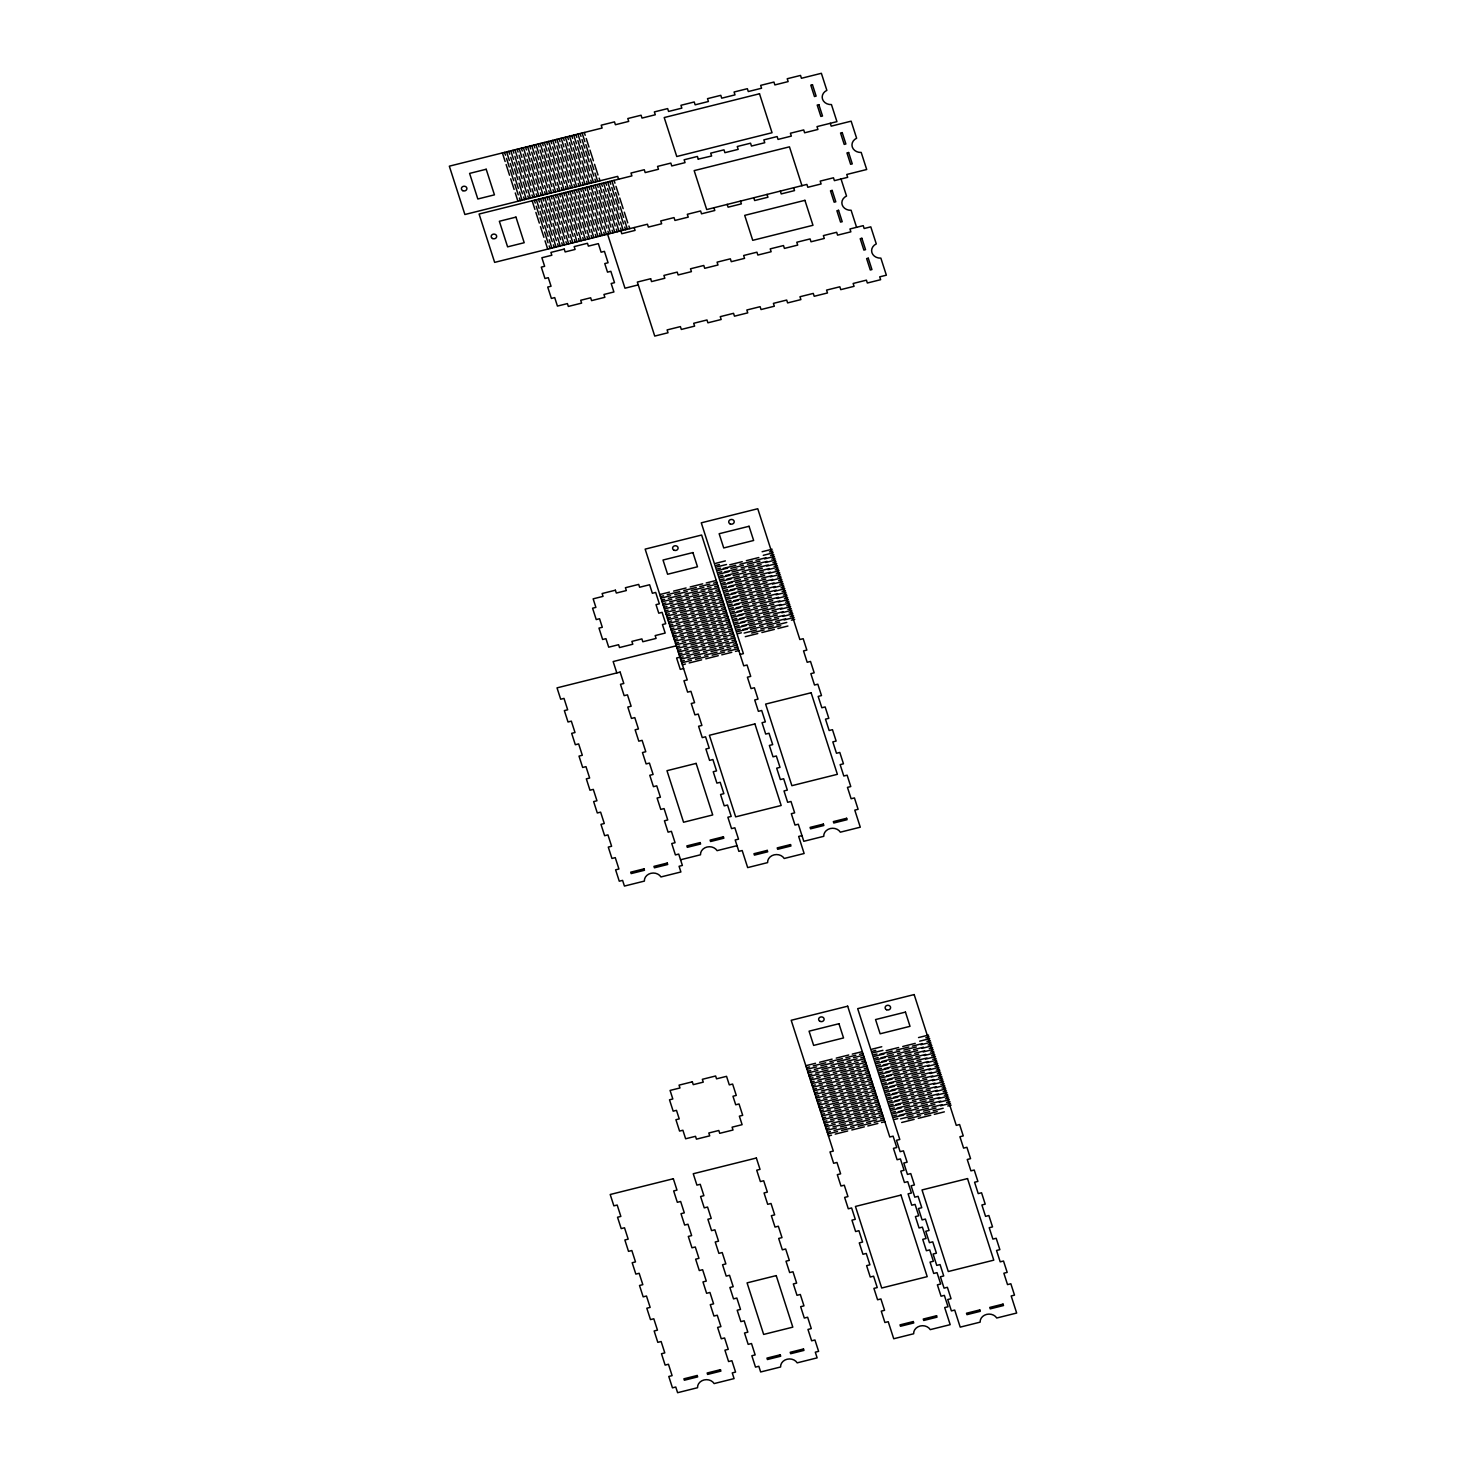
<?xml version="1.0" encoding="UTF-8"?>
<svg xmlns="http://www.w3.org/2000/svg" width="1466" height="1466" viewBox="0 0 1466 1466"><rect width="100%" height="100%" fill="white"/><g stroke="black" fill="none" stroke-linecap="round" stroke-linejoin="round"><path stroke-width="1.5" d="M698.274 159.134L711.615 156.001L710.698 153.16L723.984 149.825L724.9 152.684L738.186 149.367L737.27 146.508L750.555 143.192L751.472 146.05L764.757 142.733L763.841 139.875L777.127 136.558L778.043 139.417L791.328 136.1L790.412 133.241L803.716 129.924L804.614 132.783L817.918 129.466L817.002 126.607L836.939 121.641L831.442 104.581A8.833 7.587 -2.8 0 1 822.499 99.12A8.833 7.587 -2.8 0 1 826.861 90.361L821.363 73.3L801.426 78.284L800.528 75.426L787.224 78.743L788.14 81.601L774.854 84.918L773.938 82.059L760.652 85.376L761.569 88.235L748.283 91.552L747.367 88.693L734.081 92.01L734.997 94.869L721.712 98.185L720.796 95.327L707.51 98.662L708.426 101.502L695.141 104.819L694.224 101.979L680.939 105.295L681.855 108.136L668.569 111.453L667.653 108.594L654.367 111.911L655.284 114.769L641.998 118.086L641.082 115.228L627.796 118.544L628.712 121.403L615.408 124.72L614.492 121.88L601.207 125.196L602.123 128.037L449.329 166.171L464.887 214.512L617.681 176.378L618.597 179.219M713.887 207.659L714.803 210.499L701.518 213.816L700.601 210.957L687.316 214.293L688.232 217.133L674.946 220.45L674.03 217.591L660.726 220.926L661.661 223.767L648.357 227.083L647.459 224.225L494.647 262.377L479.089 214.036L631.901 175.902L630.985 173.043L644.27 169.726L645.187 172.585L658.472 169.268L657.556 166.409L670.842 163.093L671.758 165.951L685.043 162.634L684.127 159.776L697.413 156.459L698.329 159.318M638.26 284.899L624.974 288.216L607.584 234.194M715.665 563.329L725.358 560.91M762.118 551.729L772.142 549.237M716.306 565.326L719.403 564.557M769.43 551.931L772.747 551.106M716.819 566.921L726.513 564.502M763.273 555.321L773.297 552.829M729.738 564.795L742.217 561.68M746.341 560.653L758.82 557.538M770.585 555.522L773.901 554.698M717.46 568.918L720.557 568.148M723.324 568.423L735.804 565.308M739.927 564.282L752.406 561.166M755.943 560.287L765.967 557.776M717.974 570.512L727.667 568.093M764.427 558.913L774.451 556.42M730.893 568.387L743.372 565.271M747.495 564.245L759.974 561.13M771.739 559.114L775.056 558.289M718.633 572.51L721.712 571.74M724.479 572.015L736.958 568.9M741.081 567.873L753.561 564.758M757.097 563.879L767.121 561.368M719.128 574.104L728.84 571.685M765.582 562.504L775.606 560.012M732.047 571.978L744.526 568.863M748.65 567.837L761.129 564.722M719.788 576.101L722.866 575.332M772.894 562.706L776.21 561.881M725.633 575.607L738.113 572.491M742.236 571.465L754.715 568.35M758.252 567.47L768.276 564.96M720.301 577.696L729.995 575.277M766.736 566.096L776.76 563.604M733.202 575.57L745.681 572.455M749.804 571.428L762.283 568.313M659.773 594.555L669.467 592.136M673.609 591.091L686.088 587.976M690.211 586.95L702.69 583.835M706.227 582.955L716.251 580.444M774.048 566.297L777.365 565.473M720.942 579.693L724.021 578.923M726.788 579.198L739.267 576.083M743.39 575.057L755.87 571.942M759.406 571.062L769.43 568.551M660.415 596.552L663.512 595.782M667.195 594.72L679.674 591.604M683.797 590.578L696.277 587.463M699.813 586.583L709.837 584.073M713.521 583.156L716.856 582.332M721.455 581.287L731.149 578.868M767.891 569.688L777.915 567.195M734.356 579.162L746.835 576.046M750.977 575.02L763.456 571.905M660.928 598.146L670.622 595.727M674.763 594.683L687.242 591.568M691.366 590.541L703.845 587.426M707.382 586.547L717.405 584.036M775.202 569.889L778.519 569.065M722.097 583.285L725.175 582.515M727.942 582.79L740.422 579.675M744.563 578.649L757.042 575.533M760.561 574.654L770.585 572.143M661.569 600.144L664.666 599.374M668.349 598.311L680.829 595.196M684.952 594.17L697.431 591.055M700.968 590.175L710.992 587.664M714.693 586.748L718.01 585.924M722.61 584.879L732.304 582.46M769.045 573.279L779.069 570.787M735.511 582.753L747.99 579.638M752.131 578.612L764.611 575.497M662.082 601.738L671.776 599.319M675.918 598.275L688.397 595.159M692.52 594.133L704.999 591.018M708.536 590.138L718.56 587.628M723.251 586.876L726.33 586.107M776.357 573.481L779.674 572.656M729.097 586.382L741.576 583.266M745.718 582.24L758.197 579.125M761.715 578.245L771.739 575.735M669.504 601.903L681.983 598.788M686.106 597.761L698.586 594.646M702.122 593.767L712.146 591.256M715.848 590.34L719.165 589.515M662.724 603.735L665.821 602.966M723.764 588.471L733.458 586.052M770.218 576.871L780.242 574.379M736.665 586.345L749.144 583.23M753.286 582.204L765.765 579.088M663.237 605.33L672.949 602.911M677.072 601.866L689.551 598.751M693.675 597.725L706.154 594.61M709.691 593.73L719.714 591.219M777.511 577.073L780.828 576.248M724.406 590.468L727.484 589.699M730.251 589.973L742.731 586.858M746.872 585.832L759.351 582.717M762.888 581.837L772.912 579.327M663.896 607.327L666.975 606.558M670.658 605.495L683.138 602.379M687.261 601.353L699.74 598.238M703.277 597.358L713.301 594.848M717.002 593.932L720.319 593.107M724.919 592.062L734.613 589.644M771.373 580.463L781.396 577.971M737.819 589.937L750.299 586.821M754.44 585.795L766.92 582.68M664.41 608.921L674.103 606.503M678.227 605.458L690.706 602.343M694.829 601.317L707.308 598.201M710.845 597.322L720.869 594.811M778.666 580.664L782.001 579.84M725.56 594.06L728.639 593.29M731.406 593.565L743.885 590.45M748.026 589.424L760.506 586.308M764.043 585.429L774.066 582.918M665.051 610.919L668.13 610.149M671.813 609.086L684.292 605.971M688.415 604.945L700.895 601.83M704.431 600.95L714.455 598.44M718.157 597.523L721.474 596.699M726.073 595.654L735.767 593.235M772.527 584.054L782.551 581.562M738.992 593.528L751.472 590.413M755.595 589.387L768.074 586.272M665.564 612.513L675.258 610.094M679.381 609.05L691.86 605.934M695.984 604.908L708.463 601.793M712 600.913L722.023 598.403M726.715 597.652L729.811 596.882M779.82 584.256L783.156 583.431M732.579 597.157L745.058 594.042M749.181 593.015L761.66 589.9M765.197 589.02L775.221 586.51M672.967 612.678L685.447 609.563M689.57 608.537L702.049 605.421M705.586 604.542L715.61 602.031M719.311 601.115L722.628 600.29M666.205 614.511L669.284 613.741M727.228 599.246L736.922 596.827M773.682 587.646L783.705 585.154M740.147 597.12L752.626 594.005M756.749 592.979L769.229 589.863M666.718 616.105L676.412 613.686M680.536 612.641L693.015 609.526M697.156 608.5L709.636 605.385M713.154 604.505L723.178 601.995M780.975 587.848L784.31 587.023M727.869 601.243L730.966 600.474M733.733 600.748L746.212 597.633M750.335 596.607L762.815 593.492M766.351 592.612L776.375 590.102M667.36 618.102L670.438 617.333M674.122 616.27L686.601 613.155M690.743 612.128L703.222 609.013M706.74 608.133L716.764 605.623M720.466 604.707L723.783 603.882M728.382 602.838L738.076 600.419M774.836 591.238L784.86 588.746M741.301 600.712L753.781 597.597M757.904 596.57L770.383 593.455M667.873 619.697L677.567 617.278M681.69 616.233L694.169 613.118M698.311 612.092L710.79 608.976M714.308 608.097L724.351 605.586M782.148 591.439L785.464 590.615M729.023 604.835L732.12 604.065M734.887 604.34L747.367 601.225M751.49 600.199L763.969 597.083M767.506 596.204L777.53 593.693M668.514 621.694L671.593 620.924M675.276 619.861L687.756 616.746M691.897 615.72L704.376 612.605M707.895 611.725L717.937 609.215M721.62 608.298L724.937 607.474M729.537 606.429L739.231 604.01M775.99 594.83L786.014 592.337M742.456 604.304L754.935 601.188M759.058 600.162L771.537 597.047M669.027 623.288L678.721 620.869M682.844 619.825L695.324 616.71M699.465 615.683L711.945 612.568M715.481 611.688L725.505 609.178M730.178 608.427L733.275 607.657M783.302 595.031L786.619 594.206M736.042 607.932L748.521 604.817M752.644 603.79L765.124 600.675M768.66 599.796L778.684 597.285M676.431 623.453L688.91 620.338M693.052 619.312L705.531 616.196M709.068 615.317L719.091 612.806M722.775 611.89L726.11 611.065M669.669 625.286L672.747 624.516M730.691 610.021L740.403 607.602M777.145 598.421L787.169 595.929M743.61 607.895L756.09 604.78M760.213 603.754L772.692 600.639M670.182 626.88L679.876 624.461M683.999 623.417L696.478 620.301M700.62 619.275L713.099 616.16M716.636 615.28L726.66 612.77M784.457 598.623L787.773 597.798M731.351 612.018L734.429 611.249M737.196 611.524L749.676 608.408M753.799 607.382L766.278 604.267M769.815 603.387L779.839 600.877M670.823 628.877L673.92 628.108M677.585 627.045L690.065 623.93M694.206 622.903L706.685 619.788M710.222 618.909L720.246 616.398M723.929 615.482L727.264 614.657M731.864 613.613L741.558 611.194M778.299 602.013L788.323 599.521M744.765 611.487L757.244 608.372M761.367 607.345L773.846 604.23M671.336 630.472L681.03 628.053M685.172 627.008L697.651 623.893M701.774 622.867L714.254 619.751M717.79 618.872L727.814 616.361M785.611 602.214L788.928 601.39M732.505 615.61L735.584 614.84M738.351 615.115L750.83 612M754.953 610.974L767.433 607.859M770.969 606.979L780.993 604.468M671.978 632.469L675.075 631.699M678.758 630.637L691.237 627.521M695.36 626.495L707.84 623.38M711.376 622.5L721.4 619.99M725.084 619.073L728.419 618.249M733.018 617.204L742.712 614.785M779.454 605.605L789.478 603.112M745.919 615.079L758.398 611.963M762.522 610.937L775.001 607.822M672.491 634.063L682.185 631.644M686.326 630.6L698.806 627.485M702.929 626.458L715.408 623.343M718.945 622.464L728.969 619.953M733.66 619.202L736.738 618.432M786.766 605.806L790.082 604.982M739.505 618.707L751.985 615.592M756.108 614.566L768.587 611.45M772.124 610.571L782.148 608.06M679.912 634.228L692.392 631.113M696.515 630.087L708.994 626.972M712.531 626.092L722.555 623.581M726.256 622.665L729.573 621.841M673.132 636.061L676.229 635.291M734.173 620.796L743.867 618.377M780.608 609.196L790.632 606.704M747.074 618.67L759.553 615.555M763.694 614.529L776.174 611.414M673.645 637.655L683.339 635.236M687.481 634.192L699.96 631.076M704.083 630.05L716.562 626.935M720.099 626.055L730.123 623.545M734.814 622.793L737.893 622.024M787.92 609.398L791.237 608.573M740.66 622.299L753.139 619.183M757.281 618.157L769.76 615.042M773.278 614.162L783.302 611.652M674.287 639.652L677.384 638.883M681.067 637.82L693.546 634.705M697.669 633.678L710.149 630.563M713.685 629.684L723.709 627.173M727.411 626.257L730.728 625.432M735.327 624.388L745.021 621.969M781.763 612.788L791.805 610.296M748.228 622.262L760.707 619.147M764.849 618.121L777.328 615.005M674.8 641.247L684.494 638.828M688.635 637.783L701.115 634.668M705.238 633.642L717.717 630.527M721.254 629.647L731.277 627.136M789.075 612.99L792.391 612.165M735.969 626.385L739.047 625.615M741.814 625.89L754.294 622.775M758.435 621.749L770.914 618.634M774.433 617.754L784.475 615.244M675.46 643.244L678.538 642.475M682.221 641.412L694.701 638.296M698.824 637.27L711.303 634.155M714.84 633.275L724.864 630.765M728.565 629.849L731.882 629.024M736.482 627.979L746.176 625.561M782.936 616.38L792.959 613.888M749.383 625.854L761.862 622.738M766.003 621.712L778.483 618.597M675.973 644.838L685.667 642.42M689.79 641.375L702.269 638.26M706.392 637.234L718.871 634.118M722.408 633.239L732.432 630.728M737.123 629.977L740.202 629.207M790.229 616.581L793.546 615.757M676.284 645.81L613.155 661.551L616.82 672.931M742.969 629.482L755.448 626.367M759.59 625.341L772.069 622.225M775.606 621.346L785.629 618.835M683.376 645.003L695.855 641.888M699.978 640.862L712.458 637.747M715.994 636.867L726.018 634.357M729.72 633.44L733.037 632.616M676.614 646.836L679.693 646.066M737.636 631.571L747.33 629.152M784.09 619.971L794.114 617.479M750.537 629.445L763.016 626.33M767.158 625.304L779.637 622.189M677.127 648.43L686.821 646.011M690.944 644.967L703.423 641.851M707.547 640.825L720.026 637.71M723.563 636.83L733.586 634.32M738.278 633.569L741.356 632.799M791.383 620.173L794.719 619.348M744.123 633.074L756.603 629.959M760.744 628.932L773.223 625.817M776.76 624.937L786.784 622.427M677.768 650.428L680.847 649.658M684.53 648.595L697.01 645.48M701.133 644.454L713.612 641.338M717.149 640.459L727.173 637.948M730.874 637.032L734.191 636.207M751.71 633.037L764.189 629.922M768.312 628.896L780.792 625.78M678.282 652.022L687.975 649.603M692.099 648.558L704.578 645.443M708.719 644.417L721.199 641.302M724.717 640.422L734.741 637.912M745.296 636.665L757.775 633.55M761.899 632.524L774.378 629.409M777.915 628.529L787.938 626.019M678.923 654.019L682.002 653.25M685.685 652.187L698.164 649.072M702.306 648.045L714.785 644.93M718.303 644.05L728.327 641.54M732.029 640.624L735.346 639.799M679.436 655.614L689.13 653.195M693.253 652.15L705.732 649.035M709.874 648.009L722.353 644.893M725.872 644.014L735.895 641.503M679.931 657.171L676.614 658.014L680.279 669.376L683.596 668.551M686.839 655.778L699.319 652.663M703.46 651.637L715.939 648.522M719.458 647.642L729.482 645.132M733.183 644.215L736.5 643.391M680.077 657.611L683.156 656.841M680.591 659.205L690.284 656.786M694.408 655.742L706.887 652.627M711.028 651.6L723.508 648.485M727.044 647.606L737.068 645.095M681.232 661.203L684.31 660.433M687.994 659.37L700.473 656.255M704.615 655.229L717.094 652.113M720.631 651.234L730.654 648.723M734.338 647.807L737.655 646.982M681.745 662.797L691.439 660.378M695.562 659.334L708.041 656.218M712.183 655.192L724.662 652.077M728.199 651.197L738.223 648.687M682.386 664.794L685.465 664.025M689.148 662.962L701.628 659.847M705.769 658.82L718.248 655.705M721.785 654.826L731.809 652.315M735.492 651.399L738.827 650.574M740.073 654.459L743.39 653.634L701.279 522.831L757.757 508.739L799.868 639.524L803.185 638.7L806.85 650.079L803.533 650.904L807.18 662.284L810.515 661.441L814.18 672.821L810.845 673.645L814.51 685.025L817.826 684.201L821.491 695.562L818.175 696.405L821.84 707.766L825.156 706.942L828.821 718.322L825.486 719.146L829.151 730.508L832.468 729.683L836.133 741.063L832.816 741.888L836.481 753.267L839.798 752.443L843.463 763.804L840.146 764.629L843.793 776.009L847.128 775.184L850.775 786.546L847.458 787.389L851.123 798.75L854.44 797.925L858.105 809.305L854.788 810.13L860.285 827.19L840.348 832.175A8.833 7.587 -2.8 0 0 830.214 828.565A8.833 7.587 -2.8 0 0 823.745 836.316L803.808 841.301L798.31 824.222L794.993 825.065L791.328 813.685L794.645 812.86L790.999 801.481L787.663 802.305L783.998 790.944L787.334 790.101L783.669 778.739L780.352 779.564L776.687 768.184L780.004 767.359L776.339 755.98L773.022 756.822L769.357 745.443L772.692 744.618L769.027 733.238L765.692 734.063L762.045 722.701L765.362 721.877L761.697 710.497L758.38 711.322L754.715 699.96L758.032 699.117L754.385 687.756L751.05 688.58L747.403 677.2L750.72 676.376L747.055 664.996L743.738 665.839L701.628 535.035L645.15 549.127L687.261 679.931L683.944 680.755L687.609 692.135L690.926 691.311L694.591 702.672L691.256 703.497L694.921 714.877L698.237 714.052L701.902 725.432L698.586 726.256L702.251 737.618L705.567 736.793L709.232 748.173L705.897 748.998L709.562 760.378L712.897 759.535L716.544 770.914L713.227 771.739L716.892 783.119L720.209 782.294L723.874 793.656L720.557 794.499L724.222 805.86L727.539 805.036L731.204 816.415L727.869 817.24L731.534 828.62L734.851 827.777L738.516 839.157L735.199 839.981L738.864 851.361L742.181 850.537L747.678 867.597L767.598 862.613A8.833 7.587 -2.8 0 1 774.085 854.861A8.833 7.587 -2.8 0 1 784.218 858.471L804.138 853.505L798.658 836.426L801.975 835.602M680.554 859.772L700.491 854.788A8.833 7.587 -2.8 0 1 706.96 847.036A8.833 7.587 -2.8 0 1 717.094 850.646L737.031 845.68M805.824 1065.709L815.517 1063.29M819.641 1062.245L832.12 1059.13M836.261 1058.104L848.741 1054.989M852.277 1054.109L862.301 1051.617M872.068 1049.161L881.762 1046.742M918.522 1037.58L928.546 1035.069M813.227 1065.874L825.706 1062.758M829.848 1061.732L842.327 1058.617M845.864 1057.737L855.887 1055.227M859.571 1054.311L862.906 1053.486M925.816 1037.781L929.151 1036.938M806.465 1067.706L809.544 1066.936M872.71 1051.159L875.788 1050.389M806.978 1069.3L816.672 1066.882M820.813 1065.837L833.293 1062.722M837.416 1061.696L849.895 1058.58M853.432 1057.701L863.456 1055.19M873.223 1052.753L882.917 1050.334M919.677 1041.172L929.701 1038.661M886.142 1050.627L898.621 1047.512M902.744 1046.486L915.224 1043.371M807.619 1071.298L810.716 1070.528M814.4 1069.465L826.879 1066.35M831.002 1065.324L843.481 1062.209M847.018 1061.329L857.042 1058.818M860.725 1057.902L864.06 1057.078M873.864 1054.75L876.961 1053.981M926.97 1041.373L930.305 1040.53M879.728 1054.256L892.208 1051.14M896.331 1050.114L908.81 1046.999M912.347 1046.119L922.371 1043.609M808.133 1072.892L817.826 1070.473M821.968 1069.429L834.447 1066.313M838.57 1065.287L851.05 1062.172M854.586 1061.292L864.61 1058.782M874.377 1056.345L884.071 1053.926M920.831 1044.763L930.855 1042.253M887.297 1054.219L899.776 1051.104M903.899 1050.077L916.378 1046.962M808.774 1074.89L811.871 1074.12M815.554 1073.057L828.033 1069.942M832.157 1068.916L844.636 1065.8M848.173 1064.921L858.196 1062.41M861.898 1061.494L865.215 1060.669M875.019 1058.342L878.116 1057.572M928.125 1044.965L931.46 1044.122M880.883 1057.847L893.362 1054.732M897.485 1053.706L909.965 1050.591M913.501 1049.711L923.525 1047.2M809.287 1076.484L818.981 1074.065M823.122 1073.02L835.602 1069.905M839.725 1068.879L852.204 1065.764M855.741 1064.884L865.765 1062.374M875.532 1059.936L885.226 1057.517M921.986 1048.355L932.01 1045.844M888.451 1057.811L900.93 1054.695M905.053 1053.669L917.533 1050.554M816.709 1076.649L829.188 1073.533M833.311 1072.507L845.79 1069.392M849.327 1068.512L859.351 1066.002M863.053 1065.086L866.369 1064.261M929.297 1048.557L932.614 1047.714M809.928 1078.481L813.025 1077.712M876.173 1061.934L879.27 1061.164M882.037 1061.439L894.517 1058.324M898.64 1057.298L911.119 1054.182M914.656 1053.303L924.68 1050.792M810.441 1080.075L820.135 1077.657M824.277 1076.612L836.756 1073.497M840.879 1072.471L853.359 1069.355M856.895 1068.476L866.919 1065.965M876.686 1063.528L886.38 1061.109M923.14 1051.947L933.164 1049.436M889.605 1061.402L902.085 1058.287M906.208 1057.261L918.687 1054.146M811.101 1082.073L814.18 1081.303M817.863 1080.24L830.342 1077.125M834.466 1076.099L846.945 1072.984M850.482 1072.104L860.505 1069.594M864.207 1068.677L867.524 1067.853M877.328 1065.525L880.425 1064.756M930.452 1052.148L933.769 1051.305M883.192 1065.031L895.671 1061.915M899.794 1060.889L912.273 1057.774M915.81 1056.894L925.834 1054.384M811.596 1083.667L821.308 1081.248M825.431 1080.204L837.911 1077.089M842.034 1076.062L854.513 1072.947M858.05 1072.067L868.074 1069.557M877.841 1067.12L887.535 1064.701M924.295 1055.538L934.318 1053.028M890.76 1064.994L903.239 1061.879M907.362 1060.853L919.842 1057.737M812.256 1085.665L815.334 1084.895M819.018 1083.832L831.497 1080.717M835.62 1079.691L848.099 1076.575M851.636 1075.696L861.66 1073.185M865.361 1072.269L868.678 1071.444M878.5 1069.117L881.579 1068.348M931.606 1055.74L934.923 1054.897M884.346 1068.622L896.825 1065.507M900.949 1064.481L913.428 1061.366M916.965 1060.486L926.988 1057.976M812.769 1087.259L822.463 1084.84M826.586 1083.795L839.065 1080.68M843.188 1079.654L855.668 1076.539M859.204 1075.659L869.228 1073.149M879.014 1070.711L888.708 1068.293M925.449 1059.13L935.473 1056.62M891.914 1068.586L904.394 1065.47M908.517 1064.444L920.996 1061.329M820.172 1087.424L832.651 1084.309M836.774 1083.282L849.254 1080.167M852.791 1079.288L862.814 1076.777M866.516 1075.861L869.833 1075.036M932.761 1059.332L936.078 1058.489M813.41 1089.256L816.489 1088.487M879.655 1072.709L882.734 1071.939M885.501 1072.214L897.98 1069.099M902.103 1068.073L914.582 1064.957M918.119 1064.078L928.143 1061.567M813.923 1090.851L823.617 1088.432M827.74 1087.387L840.22 1084.272M844.343 1083.246L856.822 1080.13M860.359 1079.251L870.383 1076.74M880.168 1074.303L889.862 1071.884M926.604 1062.722L936.627 1060.211M893.069 1072.177L905.548 1069.062M909.671 1068.036L922.151 1064.921M814.565 1092.848L817.643 1092.078M821.327 1091.016L833.806 1087.9M837.929 1086.874L850.408 1083.759M853.945 1082.879L863.969 1080.369M867.67 1079.452L870.987 1078.628M880.809 1076.301L883.888 1075.531M933.915 1062.923L937.232 1062.08M886.655 1075.806L899.134 1072.691M903.258 1071.664L915.737 1068.549M919.274 1067.669L929.297 1065.159M815.078 1094.442L824.772 1092.023M828.895 1090.979L841.374 1087.864M845.515 1086.837L857.995 1083.722M861.513 1082.843L871.537 1080.332M881.323 1077.895L891.016 1075.476M927.758 1066.313L937.782 1063.803M894.223 1075.769L906.703 1072.654M910.844 1071.628L923.323 1068.512M815.719 1096.44L818.798 1095.67M822.481 1094.607L834.96 1091.492M839.102 1090.466L851.581 1087.351M855.099 1086.471L865.123 1083.96M868.825 1083.044L872.142 1082.22M881.964 1079.892L885.043 1079.123M935.07 1066.515L938.387 1065.672M887.81 1079.397L900.289 1076.282M904.43 1075.256L916.91 1072.141M920.428 1071.261L930.452 1068.751M816.232 1098.034L825.926 1095.615M830.049 1094.571L842.529 1091.455M846.67 1090.429L859.149 1087.314M862.686 1086.434L872.71 1083.924M882.477 1081.487L892.171 1079.068M928.913 1069.905L938.936 1067.395M895.378 1079.361L907.857 1076.246M911.999 1075.219L924.478 1072.104M823.635 1098.199L836.115 1095.084M840.256 1094.057L852.736 1090.942M856.272 1090.063L866.296 1087.552M869.979 1086.636L873.296 1085.811M936.224 1070.107L939.541 1069.264M816.874 1100.031L819.952 1099.262M883.118 1083.484L886.197 1082.714M888.964 1082.989L901.443 1079.874M905.585 1078.848L918.064 1075.732M921.583 1074.853L931.625 1072.342M817.387 1101.626L827.081 1099.207M831.204 1098.162L843.683 1095.047M847.824 1094.021L860.304 1090.906M863.841 1090.026L873.864 1087.515M883.631 1085.078L893.325 1082.659M930.085 1073.497L940.109 1070.986M896.532 1082.953L909.012 1079.837M913.153 1078.811L925.632 1075.696M824.79 1101.791L837.269 1098.675M841.411 1097.649L853.89 1094.534M857.427 1093.654L867.451 1091.144M871.134 1090.228L874.469 1089.403M937.379 1073.698L940.696 1072.855M818.028 1103.623L821.107 1102.853M884.273 1087.076L887.351 1086.306M890.119 1086.581L902.598 1083.466M906.739 1082.439L919.219 1079.324M922.755 1078.445L932.779 1075.934M818.541 1105.217L828.235 1102.798M832.376 1101.754L844.856 1098.639M848.979 1097.613L861.458 1094.497M864.995 1093.618L875.019 1091.107M884.786 1088.67L894.48 1086.251M931.24 1077.089L941.264 1074.578M897.687 1086.544L910.166 1083.429M914.308 1082.403L926.787 1079.288M819.182 1107.215L822.279 1106.445M825.944 1105.382L838.424 1102.267M842.565 1101.241L855.045 1098.126M858.581 1097.246L868.605 1094.736M872.288 1093.819L875.623 1092.995M885.427 1090.667L888.506 1089.898M938.533 1077.29L941.868 1076.447M891.273 1090.173L903.752 1087.057M907.894 1086.031L920.373 1082.916M923.91 1082.036L933.934 1079.526M819.696 1108.809L829.389 1106.39M833.531 1105.346L846.01 1102.23M850.133 1101.204L862.613 1098.089M866.149 1097.209L876.173 1094.699M885.94 1092.262L895.634 1089.843M932.394 1080.68L942.418 1078.17M898.86 1090.136L911.339 1087.021M915.462 1085.994L927.941 1082.879M827.117 1108.974L839.597 1105.859M843.72 1104.833L856.199 1101.717M859.736 1100.838L869.759 1098.327M873.443 1097.411L876.778 1096.586M939.688 1080.882L943.023 1080.039M820.337 1110.807L823.434 1110.037M886.582 1094.259L889.679 1093.489M892.446 1093.764L904.925 1090.649M909.048 1089.623L921.528 1086.508M925.064 1085.628L935.088 1083.117M820.85 1112.401L830.544 1109.982M834.685 1108.937L847.165 1105.822M851.288 1104.796L863.767 1101.681M867.304 1100.801L877.328 1098.291M887.095 1095.853L896.789 1093.434M933.549 1084.272L943.573 1081.761M900.014 1093.728L912.493 1090.612M916.616 1089.586L929.096 1086.471M828.272 1112.566L840.751 1109.45M844.874 1108.424L857.353 1105.309M860.89 1104.429L870.914 1101.919M874.616 1101.003L877.932 1100.178M940.842 1084.473L944.177 1083.631M821.491 1114.398L824.588 1113.629M887.736 1097.851L890.833 1097.081M893.6 1097.356L906.08 1094.241M910.203 1093.215L922.682 1090.099M926.219 1089.22L936.243 1086.709M822.005 1115.993L831.698 1113.574M835.84 1112.529L848.319 1109.414M852.442 1108.388L864.922 1105.272M868.458 1104.393L878.482 1101.882M888.249 1099.445L897.943 1097.026M934.703 1087.864L944.727 1085.353M901.169 1097.319L913.648 1094.204M917.771 1093.178L930.25 1090.063M822.646 1117.99L825.743 1117.22M829.426 1116.157L841.905 1113.042M846.029 1112.016L858.508 1108.901M862.045 1108.021L872.068 1105.511M875.77 1104.594L879.087 1103.77M888.891 1101.442L891.988 1100.673M942.015 1088.065L945.332 1087.222M894.755 1100.948L907.234 1097.832M911.357 1096.806L923.837 1093.691M927.373 1092.811L937.397 1090.301M823.159 1119.584L832.871 1117.165M836.994 1116.121L849.474 1113.006M853.597 1111.979L866.076 1108.864M869.613 1107.984L879.637 1105.474M889.404 1103.037L899.098 1100.618M935.858 1091.455L945.882 1088.945M902.323 1100.911L914.802 1097.796M918.925 1096.77L931.405 1093.654M830.581 1119.749L843.06 1116.634M847.183 1115.608L859.662 1112.492M863.199 1111.613L873.223 1109.102M876.925 1108.186L880.241 1107.361M943.169 1091.657L946.486 1090.814M823.819 1121.582L826.897 1120.812M890.045 1105.034L893.142 1104.264M895.909 1104.539L908.389 1101.424M912.512 1100.398L924.991 1097.283M928.528 1096.403L938.552 1093.893M824.332 1123.176L834.026 1120.757M838.149 1119.712L850.628 1116.597M854.751 1115.571L867.231 1112.456M870.767 1111.576L880.791 1109.066M890.558 1106.628L900.271 1104.21M937.012 1095.047L947.036 1092.537M903.477 1104.503L915.957 1101.387M920.08 1100.361L932.559 1097.246M831.735 1123.341L844.214 1120.226M848.338 1119.199L860.817 1116.084M864.354 1115.205L874.377 1112.694M878.079 1111.778L881.396 1110.953M944.324 1095.249L947.641 1094.406M824.973 1125.173L828.052 1124.404M891.218 1108.626L894.297 1107.856M897.064 1108.131L909.543 1105.016M913.666 1103.99L926.145 1100.874M929.682 1099.995L939.706 1097.484M825.486 1126.768L835.18 1124.349M839.303 1123.304L851.783 1120.189M855.906 1119.163L868.385 1116.047M871.922 1115.168L881.946 1112.657M891.731 1110.22L901.425 1107.801M938.167 1098.639L948.19 1096.128M904.632 1108.094L917.111 1104.979M921.234 1103.953L933.714 1100.838M826.128 1128.765L829.206 1127.995M832.89 1126.933L845.369 1123.817M849.492 1122.791L861.971 1119.676M865.508 1118.796L875.532 1116.286M879.234 1115.369L882.55 1114.545M892.373 1112.218L895.451 1111.448M945.478 1098.84L948.795 1097.997M898.218 1111.723L910.698 1108.608M914.821 1107.581L927.3 1104.466M930.837 1103.586L940.86 1101.076M826.641 1130.359L836.335 1127.94M840.458 1126.896L852.937 1123.781M857.079 1122.754L869.558 1119.639M873.076 1118.76L883.1 1116.249M892.886 1113.812L902.58 1111.393M939.321 1102.23L949.345 1099.72M905.786 1111.686L918.266 1108.571M922.407 1107.545L934.887 1104.429M834.044 1130.524L846.523 1127.409M850.665 1126.383L863.144 1123.268M866.663 1122.388L876.686 1119.877M880.388 1118.961L883.705 1118.137M946.633 1102.432L949.95 1101.589M827.282 1132.357L830.361 1131.587M893.527 1115.809L896.606 1115.04M899.373 1115.314L911.852 1112.199M915.993 1111.173L928.473 1108.058M931.991 1107.178L942.015 1104.668M827.795 1133.951L837.489 1131.532M841.612 1130.488L854.092 1127.372M858.233 1126.346L870.712 1123.231M874.231 1122.351L884.273 1119.841M894.04 1117.404L903.734 1114.985M940.476 1105.822L950.499 1103.312M906.941 1115.278L919.42 1112.163M923.562 1111.136L936.041 1108.021M835.199 1134.116L847.678 1131.001M851.819 1129.974L864.299 1126.859M867.817 1125.98L877.859 1123.469M881.542 1122.553L884.859 1121.728M947.787 1106.024L951.104 1105.181M828.437 1135.948L831.515 1135.179M894.681 1119.401L897.76 1118.631M900.527 1118.906L913.006 1115.791M917.148 1114.765L929.627 1111.649M933.146 1110.77L943.169 1108.259M908.095 1118.87L920.575 1115.754M924.716 1114.728L937.195 1111.613M901.682 1122.498L914.161 1119.383M918.302 1118.356L930.782 1115.241M934.318 1114.362L944.342 1111.851M830.287 123.291L831.204 126.149L851.141 121.165L856.62 138.225A8.833 7.587 -2.8 0 0 852.277 146.985A8.833 7.587 -2.8 0 0 861.202 152.446L866.699 169.506L846.762 174.472L847.678 177.331L834.392 180.648L833.476 177.789L820.19 181.106L821.107 183.965L807.821 187.281L806.905 184.423L706.704 209.565L694.169 170.624L789.459 146.838L801.994 185.779M841.026 178.98L846.523 196.041A8.833 7.587 -2.8 0 0 842.162 204.8A8.833 7.587 -2.8 0 0 851.105 210.261L856.584 227.322M793.601 187.74L794.517 190.598L781.231 193.915L780.315 191.056M767.03 194.373L767.946 197.232L754.66 200.549L753.744 197.69M740.458 201.007L741.375 203.866L728.089 207.182L727.173 204.324M634.155 227.56L635.071 230.4L621.786 233.717L620.869 230.877M614.052 180.355L614.969 183.195M615.995 186.347L618.762 194.941M619.733 197.965L623.16 208.648M624.314 212.167L627.741 222.85M628.914 226.002L629.775 228.641M611.872 180.886L614.639 189.481M615.61 192.504L619.037 203.188M620.191 206.724L623.618 217.389M624.754 220.926L627.43 229.227M609.856 181.399L610.772 184.24M611.798 187.41L614.566 195.986M615.537 199.01L618.964 209.693M620.118 213.23L623.545 223.913M624.718 227.047L625.579 229.704M607.675 181.949L610.442 190.525M611.414 193.549L614.859 204.232M615.995 207.769L619.422 218.452M620.558 221.989L623.233 230.272M620.521 228.11L621.382 230.748M605.66 182.444L606.576 185.284M607.602 188.454L610.369 197.03M611.34 200.054L614.767 210.738M615.922 214.274L619.348 224.958M603.479 182.993L606.246 191.57M607.217 194.593L610.662 205.277M611.798 208.813L615.225 219.497M616.361 223.034L619.037 231.335M616.325 229.154L617.186 231.793M601.463 183.488L602.379 186.329M603.406 189.499L606.173 198.075M607.144 201.099L610.571 211.782M611.725 215.319L615.152 226.002M584.293 132.49L585.209 135.33M586.235 138.482L588.984 147.076M589.973 150.1L593.4 160.784M594.536 164.302L597.981 174.985M599.154 178.137L599.997 180.776M599.282 184.038L602.05 192.614M603.021 195.638L606.466 206.321M607.602 209.858L611.029 220.541M612.165 224.078L614.84 232.379M582.112 133.021L584.861 141.616M585.85 144.639L589.277 155.323M590.413 158.859L593.858 169.525M594.994 173.061L597.67 181.363M612.128 230.199L612.99 232.837M597.267 184.533L598.183 187.373M599.209 190.543L601.976 199.119M602.947 202.143L606.374 212.827M607.529 216.363L610.955 227.047M580.096 133.534L581.012 136.375M582.039 139.545L584.787 148.121M585.777 151.145L589.204 161.828M590.34 165.365L593.785 176.048M594.958 179.182L595.801 181.839M595.086 185.083L597.853 193.659M598.824 196.682L602.269 207.366M603.406 210.902L606.832 221.586M607.969 225.123L610.644 233.424M577.916 134.084L580.683 142.66M581.654 145.684L585.081 156.367M586.217 159.904L589.662 170.587M590.798 174.124L593.473 182.407M593.07 185.577L593.987 188.436M595.013 191.588L597.78 200.164M598.751 203.188L602.196 213.871M603.332 217.408L606.759 228.091M607.932 231.243L608.793 233.882M575.9 134.579L576.816 137.419M577.842 140.589L580.591 149.166M581.581 152.189L585.007 162.873M586.143 166.409L589.589 177.093M590.761 180.245L591.604 182.883M590.89 186.127L593.657 194.703M594.628 197.745L598.073 208.41M599.209 211.947L602.636 222.63M603.772 226.167L606.448 234.468M573.719 135.129L576.486 143.705M577.457 146.728L580.884 157.412M582.02 160.948L585.465 171.632M586.602 175.169L589.277 183.47M588.874 186.64L589.79 189.481M590.816 192.632L593.583 201.227M594.555 204.25L598 214.934M599.136 218.452L602.563 229.136M603.735 232.288L604.597 234.926M571.703 135.623L572.62 138.464M573.646 141.634L576.395 150.21M577.384 153.234L580.811 163.917M581.947 167.454L585.392 178.137M586.565 181.289L587.408 183.928M586.693 187.172L589.46 195.766M590.432 198.79L593.877 209.473M595.013 212.991L598.44 223.675M599.576 227.212L602.251 235.513M569.523 136.173L572.29 144.749M573.261 147.773L576.688 158.456M577.824 161.993L581.269 172.676M582.405 176.213L585.081 184.514M584.696 187.685L585.594 190.525M586.62 193.677L589.387 202.271M590.358 205.295L593.803 215.978M594.939 219.515L598.366 230.199M599.539 233.332L600.4 235.989M582.369 182.334L583.211 184.973M567.507 136.668L568.423 139.508M569.449 142.678L572.198 151.255M573.188 154.278L576.614 164.962M577.751 168.498L581.196 179.182M582.497 188.234L585.264 196.811M586.235 199.834L589.68 210.518M590.816 214.054L594.243 224.738M595.379 228.256L598.055 236.557M565.326 137.218L568.093 145.794M569.065 148.817L572.491 159.501M573.627 163.038L577.073 173.721M578.209 177.258L580.884 185.559M580.499 188.729L581.397 191.57M582.423 194.74L585.191 203.316M586.162 206.339L589.607 217.023M590.743 220.56L594.17 231.243M595.343 234.395L596.204 237.034M578.172 183.378L579.015 186.017M563.31 137.712L564.227 140.571M565.253 143.723L568.02 152.299M568.991 155.323L572.418 166.006M573.554 169.543L576.999 180.226M578.3 189.279L581.067 197.855M582.039 200.879L585.484 211.562M586.62 215.099L590.047 225.782M591.201 229.319L593.858 237.62M561.13 138.262L563.897 146.838M564.868 149.88L568.295 160.545M569.431 164.082L572.876 174.766M574.012 178.302L576.688 186.603M591.146 235.44L592.007 238.078M576.303 189.774L577.219 192.614M578.227 195.784L580.994 204.36M581.965 207.384L585.41 218.067M586.547 221.604L589.973 232.288M573.976 184.423L574.819 187.062M559.114 138.775L560.03 141.616M561.057 144.768L563.824 153.362M564.795 156.386L568.222 167.069M569.358 170.587L572.803 181.271M574.104 190.323L576.871 198.9M577.842 201.923L581.287 212.607M582.423 216.143L585.85 226.827M587.005 230.364L589.662 238.665M556.933 139.307L559.7 147.901M560.672 150.925L564.098 161.608M565.253 165.145L568.68 175.81M569.816 179.347L572.491 187.648M586.95 236.484L587.811 239.123M572.106 190.818L573.023 193.659M574.031 196.829L576.798 205.405M577.769 208.429L581.214 219.112M582.35 222.649L585.777 233.332M554.918 139.82L555.834 142.66M556.86 145.812L559.627 154.406M560.598 157.43L564.025 168.114M565.161 171.65L568.606 182.334M569.779 185.467L570.622 188.124M569.908 191.368L572.675 199.944M573.646 202.968L577.091 213.651M578.227 217.188L581.654 227.871M582.808 231.408L585.465 239.709M552.737 140.369L555.504 148.946M556.475 151.969L559.902 162.653M561.057 166.189L564.483 176.873M565.619 180.41L568.295 188.693M582.753 237.529L583.615 240.167M567.91 191.863L568.826 194.721M569.834 197.873L572.601 206.449M573.572 209.473L577.018 220.157M578.154 223.693L581.581 234.377M550.721 140.864L551.637 143.705M552.664 146.875L555.431 155.451M556.402 158.475L559.829 169.158M560.965 172.695L564.41 183.378M565.583 186.53L566.444 189.169M565.711 192.412L568.478 200.989M569.449 204.012L572.894 214.696M574.031 218.232L577.457 228.916M578.612 232.453L581.269 240.754M548.541 141.414L551.308 149.99M552.279 153.014L555.706 163.697M556.86 167.234L560.287 177.917M561.423 181.454L564.098 189.755M578.557 238.573L579.418 241.212M563.714 192.926L564.63 195.766M565.638 198.918L568.405 207.512M569.376 210.536L572.821 221.219M573.957 224.738L577.384 235.421M546.525 141.909L547.441 144.749M548.467 147.919L551.234 156.496M552.206 159.519L555.632 170.203M556.768 173.739L560.214 184.423M561.386 187.575L562.248 190.214M561.515 193.457L564.282 202.051M565.253 205.075L568.698 215.759M569.834 219.277L573.261 229.96M574.415 233.497L577.073 241.798M544.344 142.459L547.111 151.035M548.082 154.058L551.509 164.742M552.664 168.278L556.09 178.962M557.227 182.499L559.902 190.8M559.517 193.97L560.433 196.811M561.441 199.962L564.208 208.557M565.18 211.58L568.625 222.264M569.761 225.801L573.188 236.466M574.36 239.618L575.222 242.275M542.328 142.953L543.245 145.794M544.271 148.964L547.038 157.54M548.009 160.564L551.436 171.247M552.59 174.784L556.017 185.467M557.19 188.619L558.051 191.258M557.318 194.502L560.085 203.096M561.057 206.12L564.502 216.803M565.638 220.34L569.083 231.023M570.219 234.542L572.876 242.843M540.148 143.503L542.915 152.079M543.886 155.103L547.313 165.786M548.467 169.323L551.894 180.006M553.03 183.543L555.706 191.844M555.321 195.015L556.237 197.855M557.245 201.025L560.012 209.601M560.983 212.625L564.428 223.308M565.564 226.845L568.991 237.529M570.164 240.681L571.025 243.319M552.994 189.664L553.855 192.303M538.132 143.998L539.048 146.857M540.074 150.008L542.841 158.585M543.813 161.608L547.239 172.292M548.394 175.828L551.821 186.512M553.122 195.564L555.889 204.141M556.86 207.164L560.305 217.848M561.441 221.384L564.886 232.068M566.023 235.605L568.68 243.887M535.951 144.548L538.718 153.124M539.69 156.147L543.135 166.831M544.271 170.368L547.698 181.051M548.834 184.588L551.509 192.889M551.124 196.059L552.041 198.9M553.048 202.07L555.816 210.646M556.787 213.669L560.232 224.353M561.368 227.89L564.795 238.573M565.968 241.725L566.829 244.364M548.797 190.708L549.658 193.347M533.936 145.061L534.852 147.901M535.878 151.053L538.645 159.647M539.616 162.671L543.043 173.355M544.198 176.873L547.624 187.556M548.925 196.609L551.692 205.185M552.664 208.209L556.109 218.892M557.245 222.429L560.69 233.112M561.826 236.649L564.483 244.95M531.755 145.592L534.522 154.187M535.493 157.21L538.938 167.894M540.074 171.412L543.501 182.096M544.637 185.632L547.313 193.933M546.928 197.104L547.844 199.944M548.852 203.114L551.619 211.69M552.59 214.714L556.035 225.398M557.172 228.934L560.598 239.618M561.771 242.77L562.632 245.408M544.601 191.753L545.462 194.41M529.739 146.105L530.655 148.946M531.682 152.097L534.449 160.692M535.42 163.716L538.847 174.399M540.001 177.936L543.428 188.619M544.729 197.653L547.496 206.23M548.467 209.253L551.912 219.937M553.048 223.473L556.494 234.157M557.63 237.694L560.287 245.995M527.558 146.655L530.325 155.231M531.297 158.255L534.742 168.938M535.878 172.475L539.305 183.158M540.441 186.677L543.116 194.978M557.593 243.814L558.436 246.453M542.732 198.148L543.648 201.007M544.656 204.159L547.423 212.735M548.394 215.759L551.839 226.442M552.975 229.979L556.42 240.662M540.404 192.816L541.266 195.454M525.543 147.15L526.459 149.99M527.485 153.16L530.252 161.736M531.223 164.76L534.65 175.444M535.805 178.98L539.231 189.664M540.533 198.698L543.3 207.274M544.271 210.298L547.716 220.981M548.852 224.518L552.297 235.201M553.433 238.738L556.09 247.039M523.362 147.7L526.129 156.276M527.1 159.299L530.545 169.983M531.682 173.519L535.108 184.203M536.244 187.74L538.92 196.041M553.397 244.859L554.24 247.497M538.535 199.193L539.451 202.051M540.459 205.203L543.226 213.798M544.198 216.821L547.643 227.487M548.779 231.023L552.224 241.707M521.346 148.194L522.263 151.035M523.289 154.205L526.056 162.781M527.027 165.805L530.472 176.488M531.608 180.025L535.035 190.708M536.208 193.86L537.069 196.499M536.336 199.743L539.103 208.337M540.074 211.361L543.519 222.044M544.656 225.562L548.101 236.246M549.237 239.783L551.912 248.084M519.166 148.744L521.933 157.32M522.904 160.344L526.349 171.027M527.485 174.564L530.912 185.247M532.048 188.784L534.724 197.085M549.2 245.903L550.043 248.542M534.339 200.256L535.255 203.096M536.263 206.248L539.03 214.842M540.001 217.866L543.446 228.549M544.582 232.086L548.027 242.751M517.15 149.239L518.066 152.079M519.092 155.249L521.859 163.826M522.831 166.849L526.276 177.533M527.412 181.069L530.839 191.753M532.011 194.905L532.873 197.543M532.14 200.787L534.907 209.381M535.878 212.405L539.323 223.089M540.459 226.625L543.904 237.309M545.04 240.827L547.716 249.128M514.969 149.789L517.736 158.365M518.707 161.388L522.153 172.072M523.289 175.608L526.715 186.292M527.852 189.829L530.527 198.13M512.972 150.283L513.87 153.142M514.896 156.294L517.663 164.87M518.634 167.894L522.079 178.577M523.215 182.114L526.642 192.797M527.815 195.949L528.676 198.588M510.773 150.833L513.54 159.409M514.511 162.433L517.956 173.116M519.092 176.653L522.519 187.336M523.655 190.873L526.331 199.174M508.775 151.346L509.673 154.187M510.699 157.338L513.466 165.933M514.438 168.957L517.883 179.622M519.019 183.158L522.446 193.842M523.619 196.994L524.48 199.633M506.576 151.878L509.343 160.472M510.315 163.496L513.76 174.179M514.896 177.698L518.323 188.381M519.477 191.918L522.134 200.219M519.422 198.038L520.283 200.695M504.579 152.391L505.495 155.231M506.503 158.383L509.27 166.977M510.241 170.001L513.686 180.684M514.823 184.221L518.249 194.886M502.38 152.922L505.147 161.517M506.118 164.54L509.563 175.224M510.699 178.76L514.126 189.444M515.281 192.962L517.938 201.263M759.498 93.769L664.208 117.555L676.761 156.514L772.051 132.728L759.498 93.769M812.457 84.735L810.79 85.156L814.455 96.536L816.122 96.115L812.457 84.735M486.199 169.25L469.596 173.409L477.824 198.991L494.445 194.85L486.199 169.25M818.853 104.654L817.203 105.057L820.868 116.437L822.518 116.016L818.853 104.654M842.217 132.6L840.549 133.021L844.214 144.401L845.882 143.98L842.217 132.6M515.959 217.115L499.356 221.274L507.603 246.856L524.205 242.715L515.959 217.115M848.631 152.519L846.963 152.922L850.628 164.302L852.277 163.88L848.631 152.519M564.227 249.092L550.923 252.409L551.839 255.249L541.87 257.741L544.637 266.299L541.302 267.124L544.967 278.503L548.284 277.679L551.051 286.236L547.716 287.061L551.381 298.441L554.716 297.598L557.428 306.082L567.415 303.59L568.332 306.431L581.617 303.114L580.701 300.273L590.67 297.781L591.568 300.622L604.872 297.305L603.955 294.464L613.906 291.972L611.175 283.506L614.511 282.681L610.846 271.302L607.51 272.145L604.762 263.568L608.078 262.744L604.432 251.364L601.097 252.207L598.348 243.631L588.379 246.123L587.481 243.283L574.177 246.6L575.093 249.44L565.143 251.932L564.227 249.092M832.157 190.415L830.489 190.837L834.154 202.198L835.803 201.795L832.157 190.415M804.926 200.329L744.71 215.374L752.736 240.332L812.97 225.288L804.926 200.329M838.552 210.316L836.903 210.738L840.549 222.099L842.217 221.696L838.552 210.316M650.629 278.742L637.344 282.058L654.734 336.081L668.02 332.764L667.103 329.923L680.407 326.606L681.324 329.447L694.609 326.13L693.693 323.29L706.979 319.973L707.895 322.813L721.18 319.496L720.264 316.656L733.55 313.321L734.466 316.18L747.752 312.863L746.835 310.004L760.121 306.687L761.037 309.546L774.323 306.229L773.407 303.37L786.692 300.054L787.609 302.912L800.894 299.595L799.978 296.737L813.282 293.42L814.198 296.279L827.484 292.962L826.567 290.103L839.853 286.786L840.769 289.645L854.055 286.328L853.139 283.469L866.424 280.153L867.341 283.011L880.626 279.694L879.71 276.836L886.362 275.187L880.864 258.126A8.833 7.587 -2.8 0 1 871.922 252.665A8.833 7.587 -2.8 0 1 876.283 243.906L870.786 226.845L864.152 228.513L863.236 225.654L849.95 228.971L850.866 231.83L837.581 235.146L836.665 232.288L823.379 235.605L824.295 238.463L811.01 241.78L810.093 238.921L796.789 242.238L797.706 245.097L784.42 248.414L783.504 245.555L770.218 248.872L771.134 251.731L757.849 255.047L756.932 252.189L743.647 255.505L744.563 258.364L731.277 261.681L730.361 258.822L717.076 262.157L717.992 264.998L704.706 268.315L703.79 265.474L690.504 268.791L691.421 271.631L678.135 274.948L677.219 272.108L663.915 275.425L664.831 278.265L651.545 281.582L650.629 278.742M861.88 238.28L860.212 238.701L863.877 250.081L865.545 249.66L861.88 238.28M868.275 258.199L866.626 258.602L870.291 269.982L871.94 269.561L868.275 258.199M749.053 526.276L719.146 533.734L723.728 547.954L753.634 540.478L749.053 526.276M692.923 552.572L663.017 560.03L667.598 574.251L697.486 566.792L692.923 552.572M615.408 590.212L602.123 593.528L603.039 596.369L593.144 598.843L595.892 607.382L592.576 608.207L596.241 619.587L599.557 618.744L602.306 627.283L598.971 628.108L602.636 639.488L605.953 638.663L608.702 647.184L618.597 644.71L619.513 647.551L632.799 644.234L631.883 641.393L641.888 638.901L642.804 641.741L656.09 638.425L655.174 635.584L665.179 633.074L662.43 624.553L665.747 623.728L662.101 612.348L658.765 613.191L656.017 604.652L659.352 603.827L655.687 592.447L652.37 593.272L649.621 584.751L639.616 587.243L638.7 584.403L625.414 587.719L626.33 590.56L616.325 593.052L615.408 590.212M620.136 672.106L557.025 687.866L560.69 699.227L564.007 698.402L567.672 709.782L564.355 710.607L568.02 721.987L571.337 721.144L575.002 732.524L571.667 733.348L575.332 744.728L578.649 743.903L582.314 755.265L578.997 756.108L582.662 767.469L585.979 766.645L589.644 778.025L586.327 778.849L589.973 790.229L593.309 789.386L596.955 800.766L593.638 801.59L597.303 812.97L600.62 812.146L604.285 823.507L600.968 824.35L604.633 835.712L607.95 834.887L611.615 846.267L608.28 847.091L611.945 858.471L615.262 857.628L618.927 869.008L615.61 869.833L619.275 881.213L622.592 880.388L624.424 886.069L644.362 881.103A8.833 7.587 -2.8 0 1 650.831 873.333A8.833 7.587 -2.8 0 1 660.964 876.943L680.902 871.977L679.07 866.278L682.386 865.453L678.721 854.073L675.405 854.916L671.74 843.536L675.056 842.712L671.41 831.332L668.075 832.157L664.428 820.795L667.745 819.952L664.08 808.591L660.763 809.415L657.098 798.035L660.415 797.211L656.75 785.831L653.433 786.674L649.768 775.294L653.103 774.469L649.438 763.09L646.121 763.914L642.456 752.553L645.773 751.71L642.108 740.348L638.791 741.173L635.126 729.793L638.443 728.969L634.796 717.607L631.461 718.432L627.815 707.052L631.131 706.227L627.466 694.847L624.15 695.672L620.485 684.31L623.801 683.486L620.136 672.106M811.119 692.758L765.619 704.101L791.878 785.684L837.379 774.323L811.119 692.758M754.917 723.929L709.397 735.291L735.657 816.855L781.176 805.494L754.917 723.929M696.13 763.401L666.975 770.695L683.559 822.243L712.714 814.949L696.13 763.401M700.143 842.584L686.858 845.9L687.316 847.33L700.601 844.013L700.143 842.584M723.398 836.793L710.112 840.11L710.57 841.521L723.856 838.204L723.398 836.793M644.014 868.862L630.71 872.178L631.168 873.589L644.472 870.273L644.014 868.862M667.25 863.053L653.964 866.369L654.422 867.799L667.708 864.482L667.25 863.053M823.379 824.075L810.093 827.392L810.551 828.821L823.837 825.505L823.379 824.075M846.633 818.285L833.348 821.601L833.806 823.012L847.091 819.696L846.633 818.285M767.249 850.39L753.964 853.707L754.422 855.118L767.708 851.801L767.249 850.39M790.504 844.581L777.218 847.898L777.676 849.309L790.962 845.992L790.504 844.581M847.678 1006.189L791.2 1020.281L833.311 1151.085L829.994 1151.909L833.641 1163.289L836.976 1162.465L840.623 1173.826L837.306 1174.669L840.971 1186.031L844.288 1185.206L847.953 1196.586L844.636 1197.41L848.301 1208.79L851.618 1207.947L855.283 1219.327L851.948 1220.152L855.613 1231.532L858.929 1230.689L862.594 1242.068L859.278 1242.893L862.943 1254.273L866.259 1253.448L869.924 1264.81L866.608 1265.653L870.254 1277.014L873.589 1276.19L877.236 1287.569L873.919 1288.394L877.584 1299.774L880.901 1298.931L884.566 1310.311L881.249 1311.135L884.914 1322.515L888.231 1321.691L893.729 1338.751L913.648 1333.767A8.833 7.587 -2.8 0 1 920.135 1326.015A8.833 7.587 -2.8 0 1 930.269 1329.625L950.188 1324.659L944.69 1307.58L948.026 1306.756L944.361 1295.376L941.044 1296.219L937.379 1284.839L940.696 1284.014L937.031 1272.635L933.714 1273.459L930.049 1262.098L933.384 1261.255L929.719 1249.893L926.384 1250.718L922.737 1239.338L926.054 1238.513L922.389 1227.134L919.072 1227.977L915.407 1216.597L918.724 1215.772L915.077 1204.392L911.742 1205.217L908.095 1193.855L911.412 1193.031L907.747 1181.651L904.43 1182.476L900.765 1171.114L904.082 1170.271L900.417 1158.91L897.1 1159.734L893.435 1148.354L896.771 1147.53L893.106 1136.15L889.789 1136.993L847.678 1006.189M914.161 994.571L857.683 1008.663L899.794 1139.467L896.477 1140.291L900.124 1151.671L903.459 1150.847L907.124 1162.208L903.789 1163.051L907.454 1174.413L910.771 1173.588L914.436 1184.968L911.119 1185.792L914.784 1197.172L918.101 1196.329L921.766 1207.709L918.431 1208.534L922.096 1219.914L925.413 1219.071L929.077 1230.45L925.761 1231.275L929.426 1242.655L932.743 1241.83L936.408 1253.192L933.091 1254.035L936.737 1265.396L940.072 1264.572L943.719 1275.951L940.402 1276.776L944.067 1288.156L947.384 1287.313L951.049 1298.693L947.732 1299.517L951.397 1310.897L954.714 1310.073L960.212 1327.133L980.131 1322.149A8.833 7.587 -2.8 0 1 986.618 1314.397A8.833 7.587 -2.8 0 1 996.752 1318.007L1016.671 1313.041L1011.192 1295.962L1014.509 1295.138L1010.844 1283.758L1007.527 1284.601L1003.862 1273.221L1007.179 1272.396L1003.514 1261.017L1000.197 1261.841L996.532 1250.48L999.867 1249.637L996.202 1238.275L992.885 1239.1L989.22 1227.72L992.537 1226.895L988.872 1215.516L985.555 1216.359L981.89 1204.979L985.207 1204.154L981.56 1192.774L978.225 1193.599L974.578 1182.237L977.895 1181.413L974.23 1170.033L970.913 1170.858L967.248 1159.496L970.565 1158.653L966.9 1147.292L963.583 1148.116L959.918 1136.736L963.254 1135.912L959.589 1124.532L956.272 1125.375L914.161 994.571M838.955 1023.726L809.067 1031.184L813.648 1045.405L843.536 1037.946L838.955 1023.726M905.457 1012.108L875.55 1019.566L880.131 1033.787L910.02 1026.328L905.457 1012.108M692.337 1081.816L679.051 1085.133L679.967 1087.974L670.072 1090.429L672.821 1098.969L669.504 1099.812L673.169 1111.173L676.486 1110.348L679.234 1118.888L675.918 1119.712L679.564 1131.074L682.899 1130.249L685.63 1138.77L695.525 1136.315L696.442 1139.155L709.727 1135.838L708.811 1132.998L718.816 1130.488L719.733 1133.328L733.018 1130.011L732.102 1127.171L742.108 1124.679L739.359 1116.157L742.694 1115.333L739.029 1103.953L735.712 1104.778L732.963 1096.256L736.28 1095.414L732.615 1084.052L729.298 1084.877L726.55 1076.337L716.544 1078.829L715.628 1075.989L702.342 1079.306L703.259 1082.146L693.253 1084.657L692.337 1081.816M673.334 1178.737L610.204 1194.497L613.869 1205.858L617.186 1205.034L620.851 1216.413L617.534 1217.238L621.199 1228.618L624.516 1227.775L628.181 1239.155L624.864 1239.979L628.511 1251.359L631.846 1250.535L635.493 1261.896L632.176 1262.739L635.841 1274.101L639.158 1273.276L642.823 1284.656L639.506 1285.48L643.171 1296.86L646.488 1296.017L650.153 1307.397L646.818 1308.222L650.483 1319.602L653.799 1318.777L657.464 1330.138L654.148 1330.981L657.813 1342.343L661.129 1341.518L664.794 1352.898L661.478 1353.723L665.124 1365.103L668.459 1364.26L672.106 1375.639L668.789 1376.464L672.454 1387.844L675.771 1387.019L677.604 1392.7L697.541 1387.716A8.833 7.587 -2.8 0 1 704.01 1379.964A8.833 7.587 -2.8 0 1 714.144 1383.574L734.081 1378.608L732.249 1372.909L735.565 1372.084L731.9 1360.705L728.584 1361.547L724.919 1350.168L728.254 1349.343L724.589 1337.963L721.272 1338.788L717.607 1327.426L720.924 1326.583L717.259 1315.222L713.942 1316.047L710.277 1304.667L713.594 1303.842L709.947 1292.462L706.612 1293.305L702.965 1281.925L706.282 1281.101L702.617 1269.721L699.3 1270.546L695.635 1259.184L698.952 1258.341L695.287 1246.98L691.97 1247.804L688.305 1236.424L691.64 1235.6L687.975 1224.22L684.659 1225.063L680.994 1213.683L684.31 1212.858L680.645 1201.479L677.329 1202.303L673.664 1190.942L676.98 1190.099L673.334 1178.737M756.364 1158.012L693.253 1173.753L696.918 1185.133L700.235 1184.308L703.9 1195.67L700.583 1196.513L704.248 1207.874L707.565 1207.049L711.23 1218.429L707.895 1219.254L711.56 1230.634L714.895 1229.791L718.542 1241.171L715.225 1241.995L718.89 1253.375L722.207 1252.55L725.872 1263.912L722.555 1264.755L726.201 1276.116L729.537 1275.292L733.202 1286.672L729.866 1287.496L733.531 1298.876L736.848 1298.033L740.513 1309.413L737.196 1310.237L740.861 1321.617L744.178 1320.793L747.843 1332.154L744.508 1332.997L748.173 1344.359L751.508 1343.534L755.155 1354.914L751.838 1355.738L755.503 1367.118L758.82 1366.275L760.652 1371.974L780.59 1366.99A8.833 7.587 -2.8 0 1 787.059 1359.239A8.833 7.587 -2.8 0 1 797.192 1362.849L817.13 1357.864L815.298 1352.183L818.614 1351.359L814.949 1339.979L811.633 1340.804L807.968 1329.442L811.284 1328.599L807.638 1317.238L804.303 1318.062L800.656 1306.682L803.973 1305.858L800.308 1294.478L796.991 1295.321L793.326 1283.941L796.643 1283.117L792.978 1271.737L789.661 1272.561L785.996 1261.2L789.331 1260.357L785.666 1248.995L782.349 1249.82L778.684 1238.44L782.001 1237.616L778.336 1226.236L775.019 1227.079L771.354 1215.699L774.671 1214.874L771.024 1203.494L767.689 1204.319L764.043 1192.957L767.359 1192.115L763.694 1180.753L760.378 1181.578L756.713 1170.198L760.029 1169.373L756.364 1158.012M900.967 1195.083L855.448 1206.445L881.707 1288.009L927.208 1276.648L900.967 1195.083M967.523 1178.591L922.022 1189.952L948.282 1271.517L993.783 1260.155L967.523 1178.591M776.229 1275.603L747.074 1282.878L763.658 1334.427L792.813 1327.151L776.229 1275.603M697.193 1375.493L683.907 1378.81L684.365 1380.221L697.651 1376.904L697.193 1375.493M720.447 1369.684L707.162 1373.001L707.62 1374.43L720.905 1371.113L720.447 1369.684M780.242 1354.786L766.956 1358.102L767.414 1359.532L780.7 1356.215L780.242 1354.786M803.496 1348.977L790.211 1352.293L790.669 1353.723L803.954 1350.406L803.496 1348.977M913.3 1321.544L900.014 1324.861L900.472 1326.272L913.758 1322.955L913.3 1321.544M936.554 1315.735L923.268 1319.052L923.727 1320.481L937.012 1317.164L936.554 1315.735M979.783 1309.926L966.497 1313.243L966.955 1314.654L980.241 1311.337L979.783 1309.926M1003.037 1304.117L989.752 1307.434L990.21 1308.863L1003.495 1305.546L1003.037 1304.117M886.472 1009.707A2.749 2.364 -2.8 0 0 890.613 1007.637A2.749 2.364 -2.8 0 0 886.509 1005.603A2.749 2.364 -2.8 0 0 886.472 1009.707M819.97 1021.326A2.749 2.364 -2.8 0 0 824.13 1019.255A2.749 2.364 -2.8 0 0 820.025 1017.221A2.749 2.364 -2.8 0 0 819.97 1021.326M730.068 523.875A2.749 2.364 -2.8 0 0 734.228 521.804A2.749 2.364 -2.8 0 0 730.105 519.77A2.749 2.364 -2.8 0 0 730.068 523.875M673.939 550.171A2.749 2.364 -2.8 0 0 678.098 548.101A2.749 2.364 -2.8 0 0 673.975 546.067A2.749 2.364 -2.8 0 0 673.939 550.171M462.743 190.653A2.749 2.364 -2.8 0 0 466.903 188.583A2.749 2.364 -2.8 0 0 462.798 186.548A2.749 2.364 -2.8 0 0 462.743 190.653M492.521 238.5A2.749 2.364 -2.8 0 0 496.681 236.447A2.749 2.364 -2.8 0 0 492.558 234.413A2.749 2.364 -2.8 0 0 492.521 238.5"/></g></svg>
